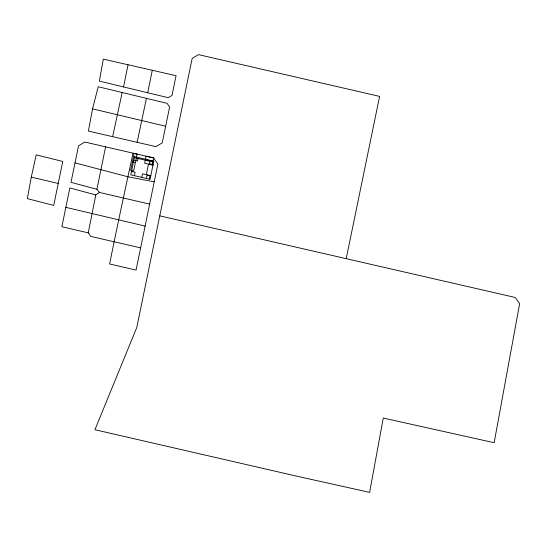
<?xml version="1.0" encoding="UTF-8"?>
<svg xmlns="http://www.w3.org/2000/svg" width="547" height="547" viewBox="0 0 547 547"><rect width="100%" height="100%" fill="white"/><g stroke="black" fill="none" stroke-linecap="round" stroke-linejoin="round"><path stroke-width="0.82" d="M31.275 177.139L36.198 154.849L62.748 161.454L53.709 205.398L27.35 198.629L31.275 177.139L58.221 183.423M92.559 108.86L88.402 131.075L155.922 146.651L162.24 142.876L169.604 107.055L167.067 103.321L98.214 86.747L92.559 108.86L165.673 126.248M123.547 86.932L128.032 64.758L103.294 59.131L99.376 81.113L168.216 97.687L171.997 95.458L176.072 75.705L128.032 64.758M133.058 153.167C124.996 190.048 117.079 226.957 109.612 263.975L136.066 270.081L149.646 204.106L99.417 192.441L96.928 189.276L105.598 146.835M140.634 247.88L90.658 236.386L88.252 232.844L95.807 194.91L99.417 192.441M147.697 92.744L152.278 70.289M149.646 204.106L157.871 164.121L153.604 157.905L146.117 156.182L144.668 163.225L152.975 165.146M346.244 258.499L379.611 96.395L198.493 54.618L192.182 58.372L136.777 327.496L94.932 429.723L297.418 476.328L369.628 492.382L383.262 418.052L494.153 442.714L519.65 303.667L515.315 297.493L159.765 215.86M134.432 175.69L135.143 172.25L131.492 171.402M137.974 158.5L137.461 160.975L133.817 160.134M141.762 177.317L142.487 173.796L150.794 175.71M146.302 174.678L148.483 164.107M146.411 178.459L147.116 175.013L150.767 175.854M149.953 161.262L149.44 163.744L153.092 164.585M149.249 179.047L149.974 175.525M152.148 164.955L153.604 157.912L84.833 142.049L78.522 145.81L71.001 182.329L96.928 189.276M146.425 98.357L137.14 142.316M122.172 92.511L112.627 136.661M154.227 181.823L128.176 176.838L75.007 162.89M145.393 159.703L152.88 161.433M134.33 157.659L153.598 162.103M132.395 161.871L135.389 162.562M88.252 232.844L61.866 226.745L69.838 187.963L95.8 194.917M145.112 226.102L65.859 207.347M134.138 153.413L130.651 170.322L133.646 171.013L137.133 154.11L134.138 153.413M134.528 156.688L130.781 174.849L150.056 179.3L153.796 161.139L134.528 156.688"/></g></svg>
